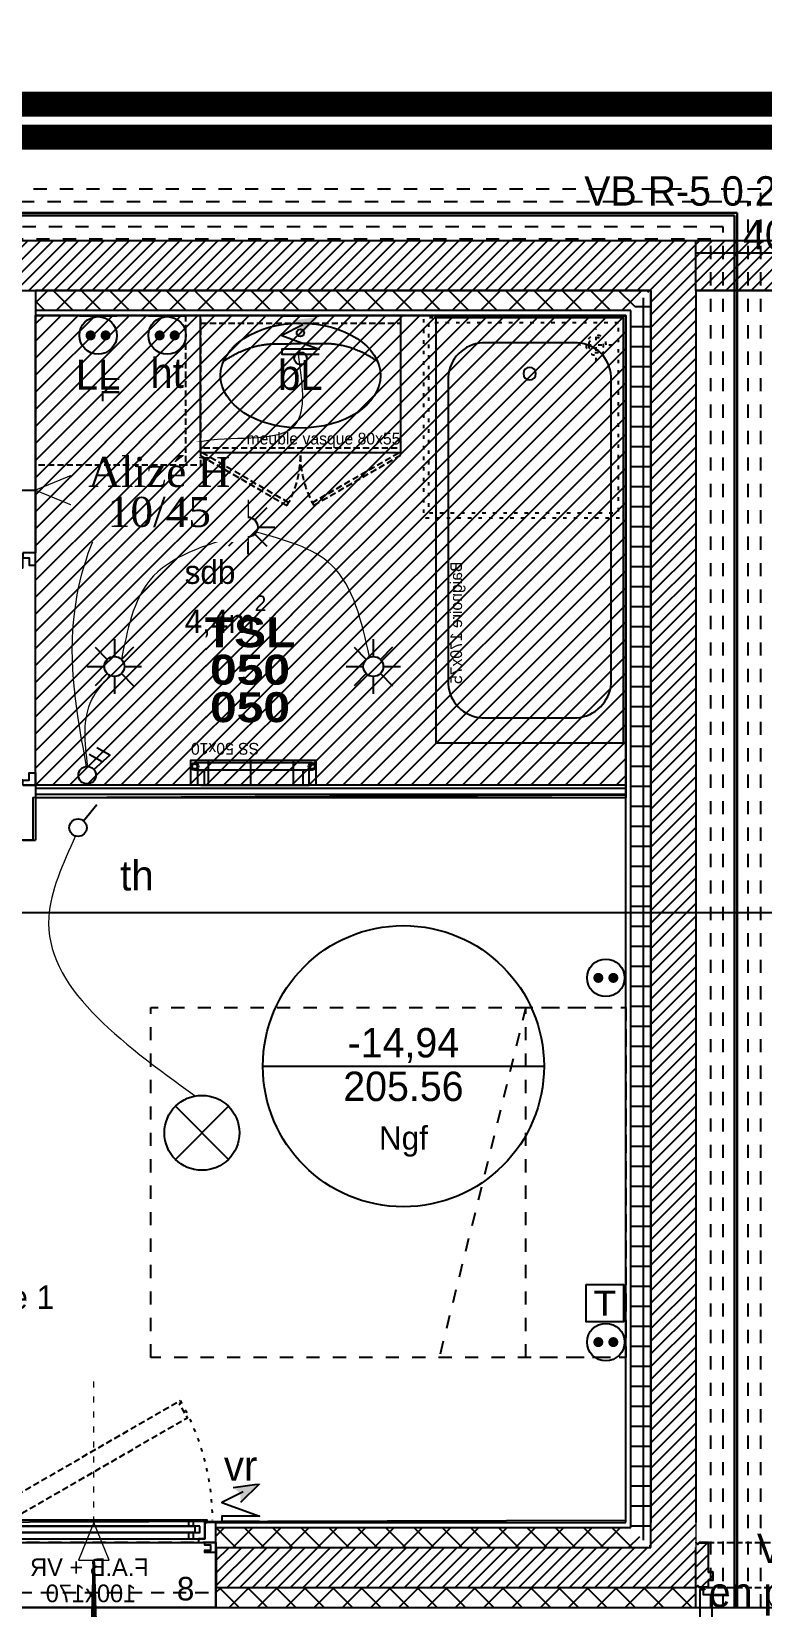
# Model space of a CAD drawing. Header units: centimetres. Extents: x 2811 to 13089, y 820 to 6224.
# Drawn here: x 10299 to 10592, y 3239 to 3870 of the extents above; entities that cross this region are included whole.
import ezdxf

# ---------------------------------------------------------------- set-up
doc = ezdxf.new("R2010")
doc.units = ezdxf.units.CM
for name, pattern in [('ACAD_ISO03W100', [30, 12, -18]), ('Style de ligne -11', [0.347222, 0.20828, -0.138942]), ('Style de ligne -12', [0.164042, 0.054681, -0.109361]), ('Style de ligne -13', [0.147638, 0.098425, -0.049213]), ('Style de ligne -18', [0.164042, 0.054681, -0.109361]), ('Style de ligne -19', [0.166667, 0.055556, -0.111111]), ('VW-01', [0.41656, 0.20828, -0.20828])]:
    doc.linetypes.add(name, pattern=pattern)
for name, color, linetype in [('B Aménagement intérieur', 252, 'Continuous'), ('B BATI-équipement-sanitaires', 252, 'Continuous'), ('B faience', 252, 'Style de ligne -11'), ('B GÈnÈral_Hatch', 252, 'Continuous'), ('B Général', 252, 'Continuous'), ('C ANNOTATIONS-Niveaux', 252, 'Continuous'), ('C ANNOTATIONS-prestations', 252, 'Continuous'), ('C ANNOTATIONS-texte', 252, 'Continuous'), ('D SURFACES-shab', 252, 'Continuous'), ('F REMPLISSAGE-vert clair', 252, 'Continuous'), ('F REMPLISSAGE-vert foncé', 252, 'Continuous'), ('prlm-VMC', 93, 'Continuous')]:
    doc.layers.add(name, color=color, linetype=linetype)
for name, color, linetype, lineweight in [('prlm-CHAUFF-CONV', 1, 'Continuous', 25), ('prlm-ELEC-BT', 1, 'Continuous', 25), ('prlm-ELEC-CFA', 1, 'Continuous', 25), ('prlm-ELEC-CFO', 1, 'Continuous', 25), ('prlm-MOD-PB', 2, 'Continuous', 30), ('prlm-TELECOM', 3, 'Continuous', 25)]:
    doc.layers.add(name, color=color, linetype=linetype, lineweight=lineweight)
doc.layers.add('prlm-ZEROPLOT', color=254, linetype='Continuous', plot=False)
doc.styles.add('Eurostile', font='Eurosti.TTF')
doc.styles.add('Eurostile (bold)', font='Eurostib.TTF')
doc.styles.add('prlm-chauff-rad', font='ariblk.ttf', dxfattribs={"height": 12})
doc.styles.add('prlm-elec-cfa', font='comic.ttf', dxfattribs={"height": 12})
doc.styles.add('prlm-elec-cfo', font='comic.ttf', dxfattribs={"height": 12})
doc.styles.add('prlm-vmc', font='pala.ttf', dxfattribs={"height": 14})
doc.styles.get("Standard").update_dxf_attribs({"font": 'isocp.shx', "height": 15})
pattern_1 = [(45, (0, 0), (2.4253472, -2.6458333), [])]
pattern_2 = [(225, (0, 0), (5.656854, -5.656854), []), (315, (0, 0), (-5.656854, -5.656854), [])]

# ---------------------------------------------------------------- blocks, each defined once
blk = doc.blocks.new('Groupe-2-1')
at = {"layer": 'B Général', "linetype": 'VW-01', "ltscale": 25.4}
blk.add_line((70, -114.99), (-70, -80.35), dxfattribs=at)
at = {"layer": 'B Général', "linetype": 'VW-01', "ltscale": 25.4, "flags": 128}
for points in [[(-70, 35), (70, 35), (70, -155), (-70, -155)], [(-70, -114.99), (70, -114.99), (70, -155), (-70, -155)]]:
    blk.add_lwpolyline(points, close=True, dxfattribs=at)
blk = doc.blocks.new('Lit 140.190')
at = {"layer": 'B Général'}
blk.add_blockref('Groupe-2-1', (0, 0), dxfattribs=at)
blk = doc.blocks.new('Groupe-3-1')
at = {"layer": 'B Général', "linetype": 'Style de ligne -19', "ltscale": 25.4}
for p, q in [((-29.11, -35.61), (-29.11, -22.61)), ((-22.61, -29.11), (-35.61, -29.11))]:
    blk.add_line(p, q, dxfattribs=at)
at = {"layer": 'B Général', "linetype": 'Style de ligne -19', "ltscale": 25.4, "flags": 128}
for points in [[(-40, -40), (-40, 40), (40, 40), (40, -40)], [(-38, -38), (-38, 38), (38, 38), (38, -38)]]:
    blk.add_lwpolyline(points, close=True, dxfattribs=at)
at = {"layer": 'B Général', "linetype": 'Style de ligne -19', "ltscale": 25.4}
for radius in [4, 3]:
    blk.add_circle((-29.11, -29.11), radius, dxfattribs=at)
blk = doc.blocks.new('Douche pointillée')
at = {"layer": 'B Général'}
blk.add_blockref('Groupe-3-1', (0, 0), dxfattribs=at)
blk = doc.blocks.new('Baignoire 75_170')
at = {"layer": 'B faience', "lineweight": 18, "flags": 128}
blk.add_lwpolyline([(-85, 38.5), (-85, -37.5), (86, -37.5)], dxfattribs=at)
at = {"layer": 'B Général', "linetype": 'Continuous', "flags": 128}
blk.add_lwpolyline([(-84, -36.5), (-84, 38.5), (86, 38.5), (86, -36.5)], close=True, dxfattribs=at)
blk.add_lwpolyline([(-74, -17.85), (-74, 19.85, -0.379059), (-60.25, 33.6), (62.5, 33.6, -0.377778), (76, 20.1), (76, -17.85, -0.374545), (62.25, -31.6), (-60.5, -31.6, -0.392593), (-74, -18.1)], format="xyb", close=True, dxfattribs=at)
at = {"layer": 'B Général', "linetype": 'Continuous'}
blk.add_circle((-61.7, 1), 2.5, dxfattribs=at)
at = {"layer": 'B Général'}
blk.add_blockref('Douche pointillée', (-44, 3.5), dxfattribs=at)
at = {"layer": 'C ANNOTATIONS-prestations', "insert": (62.5, 26.61), "char_height": 4.706, "width": 80, "attachment_point": 9, "line_spacing_factor": 0.894142, "style": 'Eurostile'}
blk.add_mtext('Baignoire 170x75', dxfattribs=at)
blk = doc.blocks.new('PP 80')
at = {"layer": 'B Général', "flags": 128}
blk.add_lwpolyline([(-43, 2.5), (-43, 85.5), (-39, 85.5), (-39, 2.5)], close=True, dxfattribs=at)
at = {"layer": 'B Général', "linetype": 'Style de ligne -18', "ltscale": 25.4, "flags": 128}
blk.add_lwpolyline([(46, 2.5), (45.27, 13.33), (43.1, 23.98), (39.53, 34.26), (34.61, 44), (28.44, 53.03), (21.1, 61.19), (12.74, 68.35), (3.5, 74.38), (-6.47, 79.18), (-17, 82.67), (-27.91, 84.79), (-39, 85.5)], dxfattribs=at)
at = {"layer": 'B Général', "linetype": 'Continuous', "flags": 128}
for points in [[(-45, 2.5), (-43, 2.5), (-43, 0), (-40, 0), (-40, -2.5), (-45, -2.5)], [(48, 2.5), (46, 2.5), (46, 0), (43, 0), (43, -2.5), (48, -2.5), (48, -2.5), (48, -2.5), (48, 1.79), (48, 1.79)]]:
    blk.add_lwpolyline(points, close=True, dxfattribs=at)
at = {"layer": 'C ANNOTATIONS-prestations', "insert": (-37.5, 32.5), "char_height": 5.8825, "attachment_point": 1, "rotation": 90, "line_spacing_factor": 0.894142, "style": 'Eurostile'}
blk.add_mtext('PP 83 x 204', dxfattribs=at)
blk = doc.blocks.new('Lave Linge')
at = {"layer": 'B Général', "linetype": 'Style de ligne -13', "ltscale": 25.4, "flags": 128}
blk.add_lwpolyline([(-29.47, 30), (-29.47, 36), (30.53, 36), (30.53, 30)], dxfattribs=at)
blk.add_lwpolyline([(-29.47, 30), (30.53, 30), (30.53, -30), (-29.47, -30)], close=True, dxfattribs=at)
at = {"layer": 'B Général', "insert": (0, 0), "char_height": 7.059, "attachment_point": 5, "line_spacing_factor": 0.894142, "style": 'Eurostile'}
blk.add_mtext('LL', dxfattribs=at)
blk = doc.blocks.new('Groupe-4-1')
at = {"layer": 'B Général', "linetype": 'Continuous'}
for centre, major_axis, ratio in [((0, -24.07), (32, 0), 0.65625), ((0, -6.97), (1.5, 0), 1), ((0, -17.15), (2.5, 0), 1)]:
    blk.add_ellipse(centre, major_axis=major_axis, ratio=ratio, dxfattribs=at)
for points in [[(-30.82, -18.37), (-20.7, -11.37), (-9.74, -11.32), (-4.71, -11.3), (0, -11.3)], [(30.82, -18.37), (20.7, -11.37), (9.74, -11.32), (4.71, -11.3), (0, -11.3)]]:
    blk.add_open_spline(points, degree=2, knots=[0, 0, 0, 1, 1, 2, 2, 2], dxfattribs=at)
blk.add_open_spline([(-30.45, -17.59), (-30.5, -17.61), (-30.55, -17.64)], degree=2, dxfattribs=at)
blk = doc.blocks.new('meuble vasque 80x60')
at = {"layer": 'B BATI-équipement-sanitaires', "linetype": 'Style de ligne -13', "ltscale": 25.4, "flags": 128}
for points in [[(-40, -3.07), (40, -3.07), (40, -53.07), (-40, -53.07)], [(-40, -56.07), (-5.36, -76.07), (-4.71, -74.94), (-39.35, -54.94)], [(40, -56.07), (5.36, -76.07), (4.71, -74.94), (39.35, -54.94)]]:
    blk.add_lwpolyline(points, close=True, dxfattribs=at)
at = {"layer": 'B BATI-équipement-sanitaires', "linetype": 'Style de ligne -13', "ltscale": 25.4}
for centre, start, end in [((-40, -56.07), 330, 0), ((40, -56.07), 180, 210)]:
    blk.add_arc(centre, 40, start, end, dxfattribs=at)
at = {"layer": 'B Général', "flags": 128}
blk.add_lwpolyline([(-40, 0), (40, 0), (40, -55), (-40, -55)], close=True, dxfattribs=at)
at = {"layer": 'B Général'}
blk.add_blockref('Groupe-4-1', (0, 0), dxfattribs=at)
at = {"layer": 'C ANNOTATIONS-prestations', "insert": (40, -53.07), "char_height": 4.706, "width": 80, "attachment_point": 9, "line_spacing_factor": 0.894142, "style": 'Eurostile'}
blk.add_mtext('meuble vasque 80x55', dxfattribs=at)
blk = doc.blocks.new('Sèche-serviette')
at = {"layer": 'B GÈnÈral_Hatch', "linetype": 'Continuous'}
h = blk.add_hatch(dxfattribs=at)
h.set_pattern_fill('H_BARDAGE V 150', color=256, style=0, pattern_type=2)
h.set_pattern_definition([(90, (0, 3.493), (17, 0), [])])
h.paths.add_polyline_path([(-25, 8.4925), (25, 8.4925), (25, -1.5075), (-25, -1.5075)])
at = {"layer": 'B Général', "linetype": 'Continuous', "flags": 128}
blk.add_lwpolyline([(-25, 8.4925), (25, 8.4925), (25, -1.5075), (-25, -1.5075)], close=True, dxfattribs=at)
at = {"layer": 'C ANNOTATIONS-prestations', "insert": (25, -8.4925), "char_height": 4.706, "width": 50, "attachment_point": 9, "line_spacing_factor": 0.894142, "style": 'Eurostile'}
blk.add_mtext('SS 50x10', dxfattribs=at)
blk = doc.blocks.new('Groupe-6-1')
at = {"layer": 'B GÈnÈral_Hatch', "linetype": 'Continuous'}
h = blk.add_hatch(dxfattribs=at)
h.set_pattern_fill('F_P__SOFFITE', color=256, style=0, pattern_type=2)
h.set_pattern_definition([(45, (0, 0.2205), (-3.5277778, 3.3072917), [])])
h.paths.add_polyline_path([(10300.8, 3756.44), (10536.98, 3756.44), (10536.98, 3568.44), (10300.8, 3568.44)])
at = {"layer": 'B Général', "linetype": 'Continuous'}
for p, q in [((10300.8, 3766.44), (10300.8, 3661.44)), ((10295.8, 3568.44), (10300.8, 3568.44)), ((10300.8, 3568.44), (10300.8, 3546.39)), ((10536.98, 3568.44), (10300.8, 3568.44)), ((10300.8, 3563.44), (10300.8, 3546.39)), ((10536.98, 3563.44), (10300.8, 3563.44)), ((10536.98, 3568.44), (10536.98, 3563.44)), ((10295.8, 3546.39), (10300.8, 3546.39)), ((10295.8, 3546.39), (10300.8, 3546.39))]:
    blk.add_line(p, q, dxfattribs=at)
at = {"layer": 'B Général', "linetype": 'VW-01', "ltscale": 25.4, "flags": 128}
blk.add_lwpolyline([(10300.8, 3756.44), (10536.98, 3756.44), (10536.98, 3568.44), (10300.8, 3568.44)], close=True, dxfattribs=at)
at = {"layer": 'D SURFACES-shab', "flags": 128}
for points in [[(10300.8, 3756.44), (10536.98, 3756.44), (10536.98, 3568.44), (10300.8, 3568.44)], [(10202.8, 3546.39), (10202.8, 3273.39), (10536.98, 3274.36), (10536.98, 3564.42), (10299.8, 3563.44), (10299.8, 3546.39)]]:
    blk.add_lwpolyline(points, close=True, dxfattribs=at)
at = {"layer": 'F REMPLISSAGE-vert clair'}
for p, q in [((10536.98, 3567.14), (10300.8, 3567.14)), ((10536.98, 3564.74), (10300.8, 3564.74))]:
    blk.add_line(p, q, dxfattribs=at)
at = {"layer": 'F REMPLISSAGE-vert foncé', "linetype": 'Continuous'}
for p, q in [((10300.8, 3766.44), (10300.8, 3661.44)), ((10536.98, 3568.44), (10300.8, 3568.44)), ((10536.98, 3563.44), (10300.8, 3563.44))]:
    blk.add_line(p, q, dxfattribs=at)
at = {"layer": 'F REMPLISSAGE-vert foncé'}
for p, q in [((10536.98, 3567.14), (10300.8, 3567.14)), ((10536.98, 3564.74), (10300.8, 3564.74))]:
    blk.add_line(p, q, dxfattribs=at)
at = {"layer": 'B Aménagement intérieur'}
for name, p, rotation in [('Sèche-serviette', (10388, 3576.94), 180), ('Lit 140.190', (10381.98, 3409.42), 90)]:
    blk.add_blockref(name, p, dxfattribs=dict(at, rotation=rotation))
at = {"layer": 'B Général', "rotation": 270}
blk.add_blockref('Lave Linge', (10330.8, 3726.98), dxfattribs=at)
at = {"layer": 'B Général'}
blk.add_blockref('meuble vasque 80x60', (10406.8, 3756.44), dxfattribs=at)
at = {"layer": 'B Général', "xscale": -1, "rotation": 90}
for name, p in [('Baignoire 75_170', (10499.48, 3671.44)), ('PP 80', (10298.3, 3616.44))]:
    blk.add_blockref(name, p, dxfattribs=at)
at = {"layer": 'C ANNOTATIONS-texte', "insert": (10360.48, 3658.42), "char_height": 9.412, "attachment_point": 1, "line_spacing_factor": 0.894142, "style": 'Eurostile'}
blk.add_mtext('sdb\\P4,4m{\\H0.6667x;\\S2^ ;}', dxfattribs=at)
at = {"layer": 'C ANNOTATIONS-texte', "insert": (10246, 3368.26), "char_height": 9.412, "width": 184.6201, "attachment_point": 1, "line_spacing_factor": 0.894142, "style": 'Eurostile'}
blk.add_mtext('Chambre 1\\P9,5m{\\H0.6667x;\\S2^ ;}', dxfattribs=at)
blk = doc.blocks.new('F 100x170 (allège pleine + VR')
at = {"layer": 'B Général', "linetype": 'Continuous', "lineweight": 35}
for p, q in [((-50, 7), (-50, -9)), ((50, 7), (50, -9))]:
    blk.add_line(p, q, dxfattribs=at)
at = {"layer": 'B Général'}
blk.add_line((45, 9), (-45, 9), dxfattribs=at)
at = {"layer": 'B Général', "linetype": 'Style de ligne -13', "ltscale": 25.4, "flags": 128}
blk.add_lwpolyline([(-35.69, 65.82), (-36.19, 64.95), (-35.32, 64.45), (-38.57, 58.82), (42.63, 11.94), (45.88, 17.57), (46.75, 17.07), (47.25, 17.93)], close=True, dxfattribs=at)
at = {"layer": 'B Général', "flags": 128}
for points in [[(-43, 10.5), (-43, 9), (-50, 9), (-50, 17), (-45.5, 17), (-45.5, 10.5)], [(-43.5, 15.5), (43.5, 15.5), (43.5, 13), (-43.5, 13)], [(-41, 18), (41, 18), (41, 15.5), (-41, 15.5)], [(-41, 13), (41, 13), (41, 10.5), (-41, 10.5)], [(43, 10.5), (43, 9), (50, 9), (50, 17), (45.5, 17), (45.5, 10.5)], [(-50, 9), (-50, 5), (-45.5, 5), (-45.5, 6), (-48, 6), (-48, 8), (-45.5, 8), (-45.5, 9)], [(50, 9), (50, 5), (45.5, 5), (45.5, 6), (48, 6), (48, 8), (45.5, 8), (45.5, 9)]]:
    blk.add_lwpolyline(points, close=True, dxfattribs=at)
at = {"layer": 'B Général', "linetype": 'Continuous', "flags": 128}
for points in [[(-39, 15.5), (-41.5, 15.5), (-41.5, 13), (-39, 13), (-39, 10.5), (-45.5, 10.5), (-45.5, 17), (-46.5, 17), (-46.5, 18), (-39, 18)], [(39, 15.5), (41.5, 15.5), (41.5, 13), (39, 13), (39, 10.5), (45.5, 10.5), (45.5, 17), (46.5, 17), (46.5, 18), (39, 18)]]:
    blk.add_lwpolyline(points, close=True, dxfattribs=at)
at = {"layer": 'B Général', "linetype": 'Style de ligne -11', "ltscale": 25.4, "flags": 128}
blk.add_lwpolyline([(-50, 9), (50, 9), (50, -11), (-50, -11)], close=True, dxfattribs=at)
at = {"layer": 'B Général', "flags": 128}
blk.add_lwpolyline([(-50, -9), (-50, -17), (50, -17), (50, -9)], dxfattribs=at)
at = {"layer": 'B Général'}
blk.add_circle((47, 17.5), 0.5, dxfattribs=at)
at = {"layer": 'B Général', "linetype": 'Style de ligne -12', "ltscale": 25.4}
blk.add_arc((49, 17.5), 97.5, 150.29382, 179.70618, dxfattribs=at)
at = {"layer": 'B Général', "insert": (-23.11, 2.65), "char_height": 7.059, "attachment_point": 1, "line_spacing_factor": 0.894142, "style": 'Eurostile'}
blk.add_mtext('F.A.B + VR', dxfattribs=at)
at = {"layer": 'C ANNOTATIONS-prestations', "rotation": 360, "line_spacing_factor": 0.894142}
for s, insert, char_height, attachment_point, style in [('8', (-41.34, -4.77), 9.41, 1, 'Eurostile (bold)'), ('100x170', (0, -7.82), 7.059, 2, 'Eurostile')]:
    blk.add_mtext(s, dxfattribs=dict(at, insert=insert, char_height=char_height, attachment_point=attachment_point, style=style))
blk = doc.blocks.new('Alti BAT B R-5 Lgt')
at = {"layer": 'C ANNOTATIONS-Niveaux', "linetype": 'Continuous'}
blk.add_line((-56.25, 0), (56.25, 0), dxfattribs=at)
blk.add_circle((0, 0), 56.25, dxfattribs=at)
at = {"layer": 'C ANNOTATIONS-Niveaux', "attachment_point": 2, "rotation": 0, "line_spacing_factor": 0.894142, "style": 'Eurostile'}
for s, insert, char_height in [('-14,94', (0, 15.29), 11.765), ('205.56', (0, -2.17), 11.765), ('Ngf', (0, -24.02), 9.412)]:
    blk.add_mtext(s, dxfattribs=dict(at, insert=insert, char_height=char_height))
blk = doc.blocks.new('Groupe-44-1')
at = {"layer": 'B Général', "linetype": 'VW-01', "ltscale": 25.4}
for p, q in [((10590.98, 3806.94), (9612.88, 3806.94)), ((10590.98, 3239.39), (10590.98, 3806.94)), ((10585.98, 3801.94), (9607.88, 3801.94)), ((10585.98, 3239.39), (10585.98, 3801.94)), ((10575.98, 3791.94), (9597.88, 3791.94)), ((10575.98, 3239.39), (10575.98, 3791.94)), ((10570.98, 3786.94), (9592.88, 3786.94)), ((10570.98, 3239.39), (10570.98, 3786.94))]:
    blk.add_line(p, q, dxfattribs=at)
blk = doc.blocks.new('xi.EA')
at = {"layer": 'prlm-VMC', "color": 0, "linetype": 'ByBlock', "lineweight": 5, "flags": 128}
blk.add_lwpolyline([(-6.17, -15), (6.17, -15), (0, 0)], close=True, dxfattribs=at)
at = {"layer": 'prlm-VMC', "color": 0, "linetype": 'ByBlock', "lineweight": -2, "flags": 128}
blk.add_lwpolyline([(0, -15, 1, 4, 0), (0, -63.63, 1, 1, 0)], format="xyseb", dxfattribs=at)
at = {"layer": 'prlm-VMC', "color": 0, "linetype": 'ByBlock', "lineweight": 5}
blk.add_solid([(0, 0), (6.17, -15), (-6.17, -15), (0, 0)], dxfattribs=at)
at = {"layer": 'prlm-ZEROPLOT', "color": 250, "linetype": 'ACAD_ISO03W100', "lineweight": 0, "ltscale": 0.2}
blk.add_lwpolyline([(0, 0), (0, 60)], dxfattribs=at)
blk = doc.blocks.new('xi.tsl-050-050')
at = {"layer": 'prlm-CHAUFF-CONV', "linetype": 'ByBlock', "lineweight": -2}
h = blk.add_hatch(color=0, dxfattribs=at)
edge = h.paths.add_edge_path()
edge.add_arc((-23.5, 7.5), 1.5, 0, 360)
edge = h.paths.add_edge_path(flags=17)
edge.add_arc((-23.5, 7.5), 1, 0, 360)
edge = h.paths.add_edge_path()
edge.add_arc((23.5, 7.5), 1.5, 0, 360)
edge = h.paths.add_edge_path(flags=17)
edge.add_arc((23.5, 7.5), 1, 0, 360)
at = {"layer": 'prlm-CHAUFF-CONV', "color": 0, "linetype": 'ByBlock', "lineweight": -2, "flags": 128}
for points in [[(23.5, 9), (-23.5, 9)], [(23.5, 6), (-23.5, 6)]]:
    blk.add_lwpolyline(points, dxfattribs=at)
at = {"layer": 'prlm-CHAUFF-CONV', "color": 0, "linetype": 'ByBlock', "lineweight": -2}
for points in [[(-19.73, 0), (-22.27, 0), (-22.27, 6), (-19.73, 6)], [(19.73, 0), (22.27, 0), (22.27, 6), (19.73, 6)]]:
    blk.add_lwpolyline(points, close=True, dxfattribs=at)
for centre, radius in [((-23.5, 7.5), 1.5), ((-23.5, 7.5), 1), ((23.5, 7.5), 1.5), ((23.5, 7.5), 1)]:
    blk.add_circle(centre, radius, dxfattribs=at)
at = {"layer": 'prlm-ZEROPLOT', "linetype": 'ByBlock', "lineweight": -2, "flags": 128}
blk.add_lwpolyline([(-21, 0), (21, 0)], dxfattribs=at)
blk = doc.blocks.new('xi.be')
at = {"layer": 'prlm-VMC', "color": 0, "linetype": 'ByBlock', "lineweight": 5, "flags": 128}
blk.add_lwpolyline([(-6.17, -15), (6.17, -15), (0, 0)], close=True, dxfattribs=at)
at = {"layer": 'prlm-VMC', "color": 0, "linetype": 'ByBlock', "lineweight": 5}
blk.add_solid([(0, -1), (5.17, -14), (-5.17, -14), (0, -1)], dxfattribs=at)
blk = doc.blocks.new('xi.PTCE')
at = {"layer": 'prlm-ELEC-CFO', "color": 0}
for points in [[(-10.61, 10.61), (10.61, -10.61)], [(10.61, 10.61), (-10.61, -10.61)]]:
    blk.add_lwpolyline(points, dxfattribs=at)
at = {"layer": 'prlm-ELEC-CFO', "color": 0, "linetype": 'ByBlock'}
blk.add_circle((0, 0), 15, dxfattribs=at)
blk = doc.blocks.new('xi.SA')
at = {"layer": 'prlm-ELEC-CFO', "color": 0}
blk.add_lwpolyline([(0.2, -1.28), (5.5, 5.28)], dxfattribs=at)
blk.add_circle((-2, -4), 3.5, dxfattribs=at)
blk = doc.blocks.new('xi.PC')
at = {"color": 0, "lineweight": 5}
blk.add_wipeout([(-7.5, -7.5), (7.5, -7.5), (7.5, 7.5), (-7.5, 7.5)], dxfattribs=at).dxf.layer = 'prlm-ELEC-CFO'
at = {"layer": 'prlm-ELEC-CFO', "color": 0, "linetype": 'ByBlock', "lineweight": 5, "const_width": 2}
for points in [[(-4, 0, 1), (-2, 0, 1)], [(2, 0, 1), (4, 0, 1)]]:
    blk.add_lwpolyline(points, format="xyb", close=True, dxfattribs=at)
at = {"layer": 'prlm-ELEC-CFO', "color": 0, "linetype": 'ByBlock', "lineweight": -2}
blk.add_circle((0, 0), 7.5, dxfattribs=at)
blk = doc.blocks.new('xi.TEL')
at = {"layer": 'prlm-ELEC-CFA', "color": 0, "linetype": 'ByBlock', "lineweight": -2, "flags": 128}
blk.add_lwpolyline([(-7.5, 7.5), (7.5, 7.5), (7.5, -7.5), (-7.5, -7.5)], close=True, dxfattribs=at)
at = {"layer": 'prlm-ELEC-CFA', "color": 0, "linetype": 'ByBlock', "insert": (0, 0), "char_height": 10, "width": 11.36, "attachment_point": 5}
blk.add_mtext('{\\fVerdana|b0|i0|c0|p34;T}', dxfattribs=at)
blk = doc.blocks.new('xi.VR')
at = {"layer": 'prlm-ELEC-CFO', "lineweight": 5}
blk.add_hatch(color=0, dxfattribs=at).paths.add_polyline_path([(-3, 6), (-0.1, 3.7), (0, 0), (7.5, 7.5)])
at = {"layer": 'prlm-ELEC-CFO', "color": 0}
for points in [[(-3, 6), (7.5, 7.5), (0, 0)], [(0.95, 4.23), (-7.5, 0), (7.5, -5.5), (-7.5, -5.5), (-7.5, -7.5), (7.5, -7.5)]]:
    blk.add_lwpolyline(points, dxfattribs=at)
blk = doc.blocks.new('xi.BL')
at = {"color": 0, "lineweight": 5}
blk.add_wipeout([(-7.5, -7.5), (7.5, -7.5), (7.5, 7.5), (-7.5, 7.5)], dxfattribs=at).dxf.layer = 'prlm-ELEC-CFO'
at = {"layer": 'prlm-ELEC-CFO', "lineweight": 5}
blk.add_hatch(color=0, dxfattribs=at).paths.add_polyline_path([(-3, 6), (-0.1, 3.7), (0, 0), (7.5, 7.5)])
at = {"layer": 'prlm-ELEC-CFO', "color": 0}
blk.add_lwpolyline([(0.95, 4.23), (-7.5, 0), (7.5, -5.5), (-7.5, -5.5), (-7.5, -7.5), (7.5, -7.5)], dxfattribs=at)
blk = doc.blocks.new('xi.SPOT')
at = {"color": 0, "lineweight": 5}
blk.add_wipeout([(-4, 0), (-2.83, -2.83), (0, -4), (2.83, -2.83), (4, 0), (2.83, 2.83), (0, 4), (-2.83, 2.83)], dxfattribs=at).dxf.layer = 'prlm-ELEC-CFO'
at = {"layer": 'prlm-ELEC-CFO', "color": 0, "linetype": 'ByBlock', "lineweight": -2, "flags": 128}
for points in [[(-7.69, 7.69), (-2.83, 2.83)], [(0, 10.88), (0, 4)], [(7.69, 7.69), (2.83, 2.83)], [(-10.88, 0), (-4, 0)], [(4, 0), (10.88, 0)], [(-2.83, -2.83), (-7.69, -7.69)], [(0, -4), (0, -10.88)], [(2.83, -2.83), (7.69, -7.69)]]:
    blk.add_lwpolyline(points, dxfattribs=at)
at = {"layer": 'prlm-ELEC-CFO', "color": 0, "linetype": 'ByBlock', "lineweight": -2}
blk.add_circle((0, 0), 4, dxfattribs=at)
blk = doc.blocks.new('xi.DA')
at = {"layer": 'prlm-ELEC-CFO', "color": 0}
for points in [[(0.61, -1.67), (7.04, 4.05), (1.81, 7.01)], [(4.05, 1.39), (-1.17, 4.34)]]:
    blk.add_lwpolyline(points, dxfattribs=at)
blk.add_circle((-2, -4), 3.5, dxfattribs=at)
blk = doc.blocks.new('xi.PCHT')
at = {"color": 0, "lineweight": 5}
blk.add_wipeout([(-7.5, -7.5), (7.5, -7.5), (7.5, 7.5), (-7.5, 7.5)], dxfattribs=at).dxf.layer = 'prlm-ELEC-CFO'
at = {"layer": 'prlm-ELEC-CFO', "color": 0, "linetype": 'ByBlock', "lineweight": 5, "const_width": 2}
for points in [[(-4, 0, 1), (-2, 0, 1)], [(2, 0, 1), (4, 0, 1)]]:
    blk.add_lwpolyline(points, format="xyb", close=True, dxfattribs=at)
at = {"layer": 'prlm-ELEC-CFO', "color": 0, "linetype": 'ByBlock', "lineweight": -2}
blk.add_circle((0, 0), 7.5, dxfattribs=at)
blk = doc.blocks.new('xi.LL')
at = {"color": 0, "lineweight": 5}
blk.add_wipeout([(-7.5, -7.5), (7.5, -7.5), (7.5, 7.5), (-7.5, 7.5)], dxfattribs=at).dxf.layer = 'prlm-ELEC-CFO'
at = {"layer": 'prlm-ELEC-CFO', "color": 0, "linetype": 'ByBlock', "lineweight": 5, "const_width": 2}
for points in [[(-4, 0, 1), (-2, 0, 1)], [(2, 0, 1), (4, 0, 1)]]:
    blk.add_lwpolyline(points, format="xyb", close=True, dxfattribs=at)
at = {"layer": 'prlm-ELEC-CFO', "color": 0, "linetype": 'ByBlock', "lineweight": -2}
blk.add_circle((0, 0), 7.5, dxfattribs=at)

msp = doc.modelspace()

# ---------------------------------------------------------------- hatches: boundary and pattern name
at = {"layer": 'B GÈnÈral_Hatch', "linetype": 'Continuous'}
h = msp.add_hatch(dxfattribs=at)
h.set_pattern_fill('50_BETON', color=256, style=0, pattern_type=2)
h.set_pattern_definition(pattern_1)
h.paths.add_polyline_path([(10823.392, 3766.445), (10848.392, 3786.445), (9812.484, 3786.445), (9828.484, 3766.445)])
h = msp.add_hatch(dxfattribs=at)
h.set_pattern_fill('02_ISOLANT', color=256, angle=180, style=0, pattern_type=2)
h.set_pattern_definition(pattern_2)
h.paths.add_polyline_path([(10538.976, 3758.445), (10546.976, 3766.445), (10300.796, 3766.445), (10300.796, 3758.445)])
h = msp.add_hatch(dxfattribs=at)
h.set_pattern_fill('02_ISOLANT', color=256, angle=45, style=0, pattern_type=2)
h.set_pattern_definition([(90, (0, 0), (-8, -4e-16), []), (180, (0, 0), (1e-15, 8), [])])
h.paths.add_polyline_path([(10538.976, 3758.445), (10538.976, 3271.389), (10546.976, 3263.389), (10546.976, 3766.445)])
h = msp.add_hatch(dxfattribs=at)
h.set_pattern_fill('50_BETON', color=256, style=0, pattern_type=2)
h.set_pattern_definition(pattern_1)
h.paths.add_polyline_path([(10546.976, 3263.389), (10564.976, 3263.389), (10564.976, 3766.445), (10546.976, 3766.445)])
h = msp.add_hatch(dxfattribs=at)
h.set_pattern_fill('02_ISOLANT', color=256, angle=180, style=0, pattern_type=2)
h.set_pattern_definition(pattern_2)
h.paths.add_polyline_path([(10546.976, 3263.389), (10538.976, 3271.389), (10373, 3271.389), (10373, 3263.389)])
h = msp.add_hatch(dxfattribs=at)
h.set_pattern_fill('50_BETON', color=256, style=0, pattern_type=2)
h.set_pattern_definition(pattern_1)
h.paths.add_polyline_path([(10373, 3263.389), (10373, 3247.389), (10564.976, 3247.389), (10564.976, 3263.389)])
h = msp.add_hatch(dxfattribs=at)
h.set_pattern_fill('50_BETON', color=256, angle=180, style=0, pattern_type=2)
h.set_pattern_definition([(225, (10616.576, 3256.389), (-2.42535, 2.64583), [])])
edge = h.paths.add_edge_path()
edge.add_line((10564.976, 3265.34), (10565.641, 3264.762))
edge.add_line((10565.641, 3264.762), (10565.651, 3264.753))
edge.add_arc((10565.782, 3264.904), 0.2, 228.990913, 311.009087)
edge.add_line((10565.913, 3264.753), (10565.924, 3264.762))
edge.add_line((10565.924, 3264.762), (10566.48, 3265.246))
edge.add_line((10566.48, 3265.246), (10566.48, 3265.246))
edge.add_arc((10566.513, 3265.208), 0.05, 90, 131.009087, ccw=False)
edge.add_line((10566.513, 3265.258), (10566.515, 3265.258))
edge.add_line((10566.515, 3265.258), (10569.876, 3265.258))
edge.add_line((10569.876, 3265.258), (10569.883, 3265.258))
edge.add_arc((10569.883, 3265.215), 0.0435, 0, 90, ccw=False)
edge.add_line((10569.926, 3265.215), (10569.926, 3253.693))
edge.add_arc((10570.1, 3253.693), 0.174, 180, 270)
edge.add_line((10570.1, 3253.519), (10570.126, 3253.519))
edge.add_line((10570.126, 3253.519), (10571.676, 3253.519))
edge.add_line((10571.676, 3253.519), (10571.683, 3253.519))
edge.add_arc((10571.683, 3253.476), 0.0435, 0, 90, ccw=False)
edge.add_line((10571.726, 3253.476), (10571.726, 3250.432))
edge.add_arc((10571.683, 3250.432), 0.0435, 270, 360, ccw=False)
edge.add_line((10571.683, 3250.389), (10571.676, 3250.389))
edge.add_line((10571.676, 3250.389), (10570.126, 3250.389))
edge.add_line((10570.126, 3250.389), (10570.1, 3250.389))
edge.add_arc((10570.1, 3250.215), 0.174, 90, 180)
edge.add_line((10569.926, 3250.215), (10569.926, 3247.563))
edge.add_arc((10569.883, 3247.563), 0.0435, 270, 360, ccw=False)
edge.add_line((10569.883, 3247.519), (10569.876, 3247.519))
edge.add_line((10569.876, 3247.519), (10566.515, 3247.519))
edge.add_line((10566.515, 3247.519), (10566.513, 3247.519))
edge.add_arc((10566.513, 3247.569), 0.05, 228.990913, 270, ccw=False)
edge.add_line((10566.48, 3247.532), (10566.48, 3247.532))
edge.add_line((10566.48, 3247.532), (10565.924, 3248.016))
edge.add_line((10565.924, 3248.016), (10565.914, 3248.024))
edge.add_arc((10565.783, 3247.873), 0.2, 48.990913, 126.903319)
edge.add_line((10565.663, 3248.033), (10565.651, 3248.024))
edge.add_line((10565.651, 3248.024), (10565.14, 3247.58))
edge.add_line((10565.14, 3247.58), (10565.14, 3247.58))
edge.add_line((10565.14, 3247.58), (10564.976, 3247.438))
edge.add_line((10564.976, 3247.438), (10564.976, 3265.34))
h = msp.add_hatch(dxfattribs=at)
h.set_pattern_fill('02_ISOLANT', color=256, style=0, pattern_type=2)
h.set_pattern_definition([(45, (0, 0), (-5.656854, 5.656854), []), (135, (0, 0), (5.656854, 5.656854), [])])
h.paths.add_polyline_path([(10373, 3247.389), (10373, 3239.389), (10564.976, 3239.389), (10564.976, 3247.389)])

# ---------------------------------------------------------------- linework, layer by layer
at = {"layer": 'B Général', "linetype": 'Continuous', "lineweight": 18}
for p, q in [((9812.484, 3786.445), (10848.392, 3786.445)), ((9828.484, 3766.445), (10546.976, 3766.445)), ((10546.976, 3766.445), (10546.976, 3273.389)), ((10564.976, 3766.445), (10683.392, 3766.445)), ((10564.976, 3766.445), (10564.976, 3273.389)), ((10546.976, 3263.389), (10546.976, 3273.389)), ((10564.976, 3273.389), (10564.976, 3263.389)), ((10373, 3263.389), (10546.976, 3263.389)), ((10373, 3247.389), (10564.976, 3247.389))]:
    msp.add_line(p, q, dxfattribs=at)
at = {"layer": 'B Général', "linetype": 'Continuous'}
for p, q in [((9812.484, 3786.445), (10848.392, 3786.445)), ((9828.484, 3766.445), (10546.976, 3766.445)), ((10546.976, 3766.445), (10300.796, 3766.445)), ((10546.976, 3766.445), (10300.796, 3766.445)), ((10546.976, 3766.445), (10546.976, 3273.389)), ((10546.976, 3273.389), (10546.976, 3766.445)), ((10546.976, 3273.389), (10546.976, 3766.445)), ((10564.976, 3766.445), (10683.392, 3766.445)), ((10564.976, 3766.445), (10564.976, 3273.389)), ((10538.976, 3758.445), (10300.796, 3758.445)), ((10536.976, 3756.445), (10300.796, 3756.445)), ((10536.976, 3756.445), (10300.796, 3756.445)), ((10536.976, 3273.389), (10536.976, 3756.445)), ((10536.976, 3273.389), (10536.976, 3756.445)), ((10538.976, 3271.389), (10538.976, 3758.445)), ((10373, 3273.389), (10536.976, 3273.389)), ((10373, 3273.389), (10536.976, 3273.389)), ((10373, 3239.389), (10373, 3273.389)), ((10546.976, 3263.389), (10546.976, 3273.389)), ((10373, 3271.389), (10538.976, 3271.389)), ((10373, 3271.389), (10538.976, 3271.389)), ((10373, 3263.389), (10546.976, 3263.389)), ((10564.976, 3239.389), (10564.976, 3263.389)), ((10373, 3247.389), (10564.976, 3247.389)), ((10373, 3239.389), (10564.976, 3239.389)), ((10373, 3239.389), (10564.976, 3239.389))]:
    msp.add_line(p, q, dxfattribs=at)
at = {"layer": 'B Général', "linetype": 'Style de ligne -13', "ltscale": 25.4}
for p, q in [((10569.876, 3265.389), (10663.276, 3265.389)), ((10569.876, 3247.389), (10663.276, 3247.389))]:
    msp.add_line(p, q, dxfattribs=at)
at = {"layer": 'B Général', "linetype": 'Continuous', "flags": 128}
for points in [[(10564.976, 3786.445), (10624.976, 3786.445), (10624.976, 3766.445), (10564.976, 3766.445)], [(10564.976, 3786.387), (10624.976, 3786.387), (10624.976, 3781.387), (10564.976, 3781.387)], [(10571.577, 3244.387), (10568.077, 3244.387), (10568.077, 3246.387), (10566.577, 3246.387), (10566.562, 3150.387), (10568.062, 3150.387), (10568.062, 3152.387), (10571.562, 3152.387)]]:
    msp.add_lwpolyline(points, close=True, dxfattribs=at)
msp.add_lwpolyline([(10570.076, 3247.563), (10570.076, 3250.215, -0.4142136), (10570.12, 3250.258), (10570.126, 3250.258), (10571.676, 3250.258), (10571.702, 3250.258, 0.4142136), (10571.876, 3250.432), (10571.876, 3253.476, 0.4142136), (10571.702, 3253.65), (10571.676, 3253.65), (10570.126, 3253.65), (10570.12, 3253.65, -0.4142136), (10570.076, 3253.693), (10570.076, 3265.215, 0.4142136), (10569.902, 3265.389), (10569.876, 3265.389), (10566.515, 3265.389), (10566.507, 3265.389, 0.1808704), (10566.376, 3265.34), (10566.374, 3265.338), (10565.818, 3264.854), (10565.815, 3264.852, -0.3739751), (10565.749, 3264.852), (10565.747, 3264.854), (10565.082, 3265.432), (10564.976, 3265.34), (10565.641, 3264.762), (10565.651, 3264.753, 0.3739751), (10565.913, 3264.753), (10565.924, 3264.762), (10566.48, 3265.246), (10566.48, 3265.246, -0.1808704), (10566.513, 3265.258), (10566.515, 3265.258), (10569.876, 3265.258), (10569.883, 3265.258, -0.4142136), (10569.926, 3265.215), (10569.926, 3253.693, 0.4142136), (10570.1, 3253.519), (10570.126, 3253.519), (10571.676, 3253.519), (10571.683, 3253.519, -0.4142136), (10571.726, 3253.476), (10571.726, 3250.432, -0.4142136), (10571.683, 3250.389), (10571.676, 3250.389), (10570.126, 3250.389), (10570.1, 3250.389, 0.4142136), (10569.926, 3250.215), (10569.926, 3247.563, -0.4142136), (10569.883, 3247.519), (10569.876, 3247.519), (10566.515, 3247.519), (10566.513, 3247.519, -0.1808704), (10566.48, 3247.532), (10566.48, 3247.532), (10565.924, 3248.016), (10565.914, 3248.024, 0.3536885), (10565.663, 3248.033), (10565.651, 3248.024), (10565.14, 3247.58), (10565.14, 3247.58), (10564.976, 3247.438), (10565.082, 3247.345), (10565.697, 3247.88, -0.3855556), (10565.81, 3247.926), (10565.818, 3247.923), (10566.374, 3247.44), (10566.376, 3247.438, 0.1808704), (10566.507, 3247.389), (10566.515, 3247.389), (10569.876, 3247.389), (10569.902, 3247.389, 0.4142136)], format="xyb", close=True, dxfattribs=at)
at = {"layer": 'B Général', "linetype": 'Continuous'}
msp.add_circle((10568.076, 3246.889), 0.5, dxfattribs=at)
msp.add_arc((10568.076, 3246.889), 94.5, 270, 1.232262, dxfattribs=at)
at = {"layer": 'prlm-ELEC-CFO', "lineweight": 25}
msp.add_arc((10230.44, 3655.684), 299.864, 74.701786, 147.339976, dxfattribs=at)
at = {"layer": 'prlm-MOD-PB'}
for p, q in [((10581.484, 3797.436), (9603.384, 3797.436)), ((10581.484, 3239.389), (10581.484, 3797.436)), ((10580.484, 3796.436), (9602.384, 3796.436)), ((10580.484, 3239.389), (10580.484, 3796.436))]:
    msp.add_line(p, q, dxfattribs=at)
at = {"layer": 'prlm-VMC'}
msp.add_lwpolyline([(10279.533, 3686.515), (10300.796, 3686.515)], dxfattribs=at)
at = {"layer": 'prlm-ZEROPLOT'}
for points in [[(8418.485, 4917.388), (10859.388, 4917.388), (10859.389, 3517.39), (9818.485, 3517.39), (9818.485, 2192.491), (8418.485, 2192.491)], [(10820.388, 3517.389), (9818.485, 3517.389), (9818.485, 3239.389), (10820.388, 3239.389)]]:
    msp.add_lwpolyline(points, close=True, dxfattribs=at)

# ---------------------------------------------------------------- block references
at = {"layer": 'B Aménagement intérieur'}
msp.add_blockref('Groupe-6-1', (0, 0), dxfattribs=at)
at = {"layer": 'B Général', "xscale": -1}
msp.add_blockref('F 100x170 (allège pleine + VR', (10323, 3256.389), dxfattribs=at)
at = {"layer": 'C ANNOTATIONS-Niveaux'}
msp.add_blockref('Alti BAT B R-5 Lgt', (10448, 3456), dxfattribs=at)
at = {"layer": 'C ANNOTATIONS-Niveaux', "color": 7}
msp.add_blockref('Alti BAT B R-5 Lgt', (10448, 3456), dxfattribs=at)
at = {"layer": 'C ANNOTATIONS-prestations'}
msp.add_blockref('Groupe-44-1', (0, 0), dxfattribs=at)
at = {"layer": 'prlm-CHAUFF-CONV'}
msp.add_blockref('xi.tsl-050-050', (10388, 3568.445), dxfattribs=at)
at = {"layer": 'prlm-ELEC-CFO'}
for name, p in [('xi.DA', (10323.478, 3576.445)), ('xi.SA', (10319.833, 3555.445)), ('xi.PTCE', (10367.366, 3429.333)), ('xi.VR', (10382.867, 3281.389))]:
    msp.add_blockref(name, p, dxfattribs=at)
at = {"layer": 'prlm-VMC', "rotation": 90.00000000005619}
msp.add_blockref('xi.be', (10300.796, 3686.515), dxfattribs=at)
at = {"layer": 'prlm-VMC'}
msp.add_blockref('xi.EA', (10324.145, 3273.389), dxfattribs=at)

# ---------------------------------------------------------------- texts
at = {"layer": 'C ANNOTATIONS-texte', "attachment_point": 3, "line_spacing_factor": 0.894142, "style": 'Eurostile (bold)'}
for s, insert, char_height, width in [('VB R-5{\\fEurostile|b0|i0|c0|p0; 0.25m}{\\fEurostile|b0|i0|c0|p0;\\H0.6667x;\\S2^ ;}{\\fEurostile|b0|i0|c0|p0;\\P40*60}', (10624.976, 3819.2), 11.765001, 138.88977), ('VB R-5{\\fEurostile|b0|i0|c0|p0; 0.25m}{\\fEurostile|b0|i0|c0|p0;\\H0.6667x;\\S2^ ;}{\\fEurostile|b0|i0|c0|p0;\\P40*60}', (10624.976, 3819.2), 11.765001, 138.88977), ('VB R-5 {\\fEurostile|b0|i0|c0|p0;grille \\Pen partie basse de la porte}', (10677.733, 3268.907), 11.765, 121.1923)]:
    msp.add_mtext(s, dxfattribs=dict(at, insert=insert, char_height=char_height, width=width))

# ---------------------------------------------------------------- next in the draw order: block references
at = {"layer": 'prlm-ELEC-CFO'}
for name, p in [('xi.BL', (10406.789, 3748.445)), ('xi.SPOT', (10385.697, 3671.745)), ('xi.SPOT', (10332.347, 3615.943)), ('xi.SPOT', (10435.946, 3615.943)), ('xi.PC', (10528.976, 3491.344)), ('xi.PC', (10528.976, 3345.589))]:
    msp.add_blockref(name, p, dxfattribs=at)

# ---------------------------------------------------------------- next in the draw order: texts
at = {"layer": 'prlm-CHAUFF-CONV', "lineweight": 20, "insert": (10386.632, 3614.581), "char_height": 12, "width": 32.8236, "attachment_point": 5, "line_spacing_factor": 0.75, "style": 'prlm-chauff-rad', "bg_fill": 3, "box_fill_scale": 1.1, "bg_fill_color": 256, "bg_fill_transparency": 0}
msp.add_mtext('TSL\\P050\\P050', dxfattribs=at)
at = {"layer": 'prlm-ELEC-CFO', "lineweight": 20, "char_height": 12, "attachment_point": 5, "line_spacing_factor": 0.8, "bg_fill": 3, "box_fill_scale": 1.1, "bg_fill_color": 256, "bg_fill_transparency": 0}
for s, insert, style in [('th', (10341.386, 3532.25), 'prlm-elec-cfa'), ('vr', (10382.867, 3296.106), 'prlm-elec-cfo')]:
    msp.add_mtext(s, dxfattribs=dict(at, insert=insert, style=style))

# ---------------------------------------------------------------- next in the draw order: linework, layer by layer
at = {"layer": 'prlm-ELEC-CFO', "lineweight": 13}
for points in [[(10382.949, 3668.724), (10346.494, 3650.441), (10335.175, 3618.772)], [(10434.421, 3619.641), (10419.196, 3656.555), (10389.126, 3669.685)], [(10321.699, 3575.938), (10323.401, 3602.777), (10330.575, 3612.357)], [(10316.743, 3548.119), (10306.133, 3515.726), (10364.683, 3444.092)]]:
    msp.add_spline(points, degree=3, dxfattribs=at)

# ---------------------------------------------------------------- next in the draw order: block references
at = {"layer": 'prlm-ELEC-CFA'}
msp.add_blockref('xi.TEL', (10528.573, 3361.142), dxfattribs=at)

# ---------------------------------------------------------------- next in the draw order: texts
at = {"layer": 'prlm-ELEC-CFO', "lineweight": 20, "insert": (10406.789, 3732.562), "char_height": 12, "attachment_point": 5, "line_spacing_factor": 0.8, "style": 'prlm-elec-cfo', "bg_fill": 3, "box_fill_scale": 1.1, "bg_fill_color": 256, "bg_fill_transparency": 0}
msp.add_mtext('bL', dxfattribs=at)

# ---------------------------------------------------------------- next in the draw order: linework, layer by layer
at = {"layer": 'prlm-ELEC-CFO', "lineweight": 13}
msp.add_spline([(10321.222, 3575.936), (10316.606, 3639.001), (10368.305, 3706.225), (10404.728, 3712.684), (10405.978, 3740.945)], degree=3, dxfattribs=at)

# ---------------------------------------------------------------- next in the draw order: block references
at = {"layer": 'prlm-ELEC-CFO'}
for name, p in [('xi.LL', (10325.852, 3748.445)), ('xi.PCHT', (10353.468, 3748.445))]:
    msp.add_blockref(name, p, dxfattribs=at)

# ---------------------------------------------------------------- next in the draw order: texts
at = {"layer": 'prlm-VMC', "ltscale": 25, "insert": (10350.339, 3685.717), "char_height": 12, "width": 58.61474, "attachment_point": 5, "line_spacing_factor": 0.8, "style": 'prlm-vmc', "bg_fill": 2}
msp.add_mtext('Alizé H 10/45', dxfattribs=at)

# ---------------------------------------------------------------- next in the draw order: texts
at = {"layer": 'prlm-ELEC-CFO', "lineweight": 20, "char_height": 12, "attachment_point": 5, "line_spacing_factor": 0.8, "style": 'prlm-elec-cfo', "bg_fill": 3, "box_fill_scale": 1.1, "bg_fill_color": 256, "bg_fill_transparency": 0}
for s, insert in [('LL', (10325.852, 3732.699)), ('ht', (10353.468, 3733.369))]:
    msp.add_mtext(s, dxfattribs=dict(at, insert=insert))

# ---------------------------------------------------------------- next in the draw order: linework, layer by layer
at = {"layer": 'prlm-ELEC-BT', "linetype": 'ACAD_ISO03W100', "lineweight": 25, "const_width": 10}
msp.add_lwpolyline([(9481.378, 3841.011), (11421.35, 3841.011), (11421.35, 3341.434), (11275.325, 3341.434)], dxfattribs=at)
at = {"layer": 'prlm-TELECOM', "linetype": 'ACAD_ISO03W100', "lineweight": 25, "const_width": 10}
msp.add_lwpolyline([(9566.164, 3827.745), (11407.731, 3827.745), (11407.731, 3283.93), (11273.235, 3283.93)], dxfattribs=at)

# ---------------------------------------------------------------- next in the draw order: block references
at = {"layer": 'B Aménagement intérieur', "color": 7}
msp.add_blockref('Groupe-6-1', (0, 0), dxfattribs=at)
at = {"layer": 'C ANNOTATIONS-prestations', "color": 7}
msp.add_blockref('Groupe-44-1', (0, 0), dxfattribs=at)

doc.saveas('drawing.dxf')
